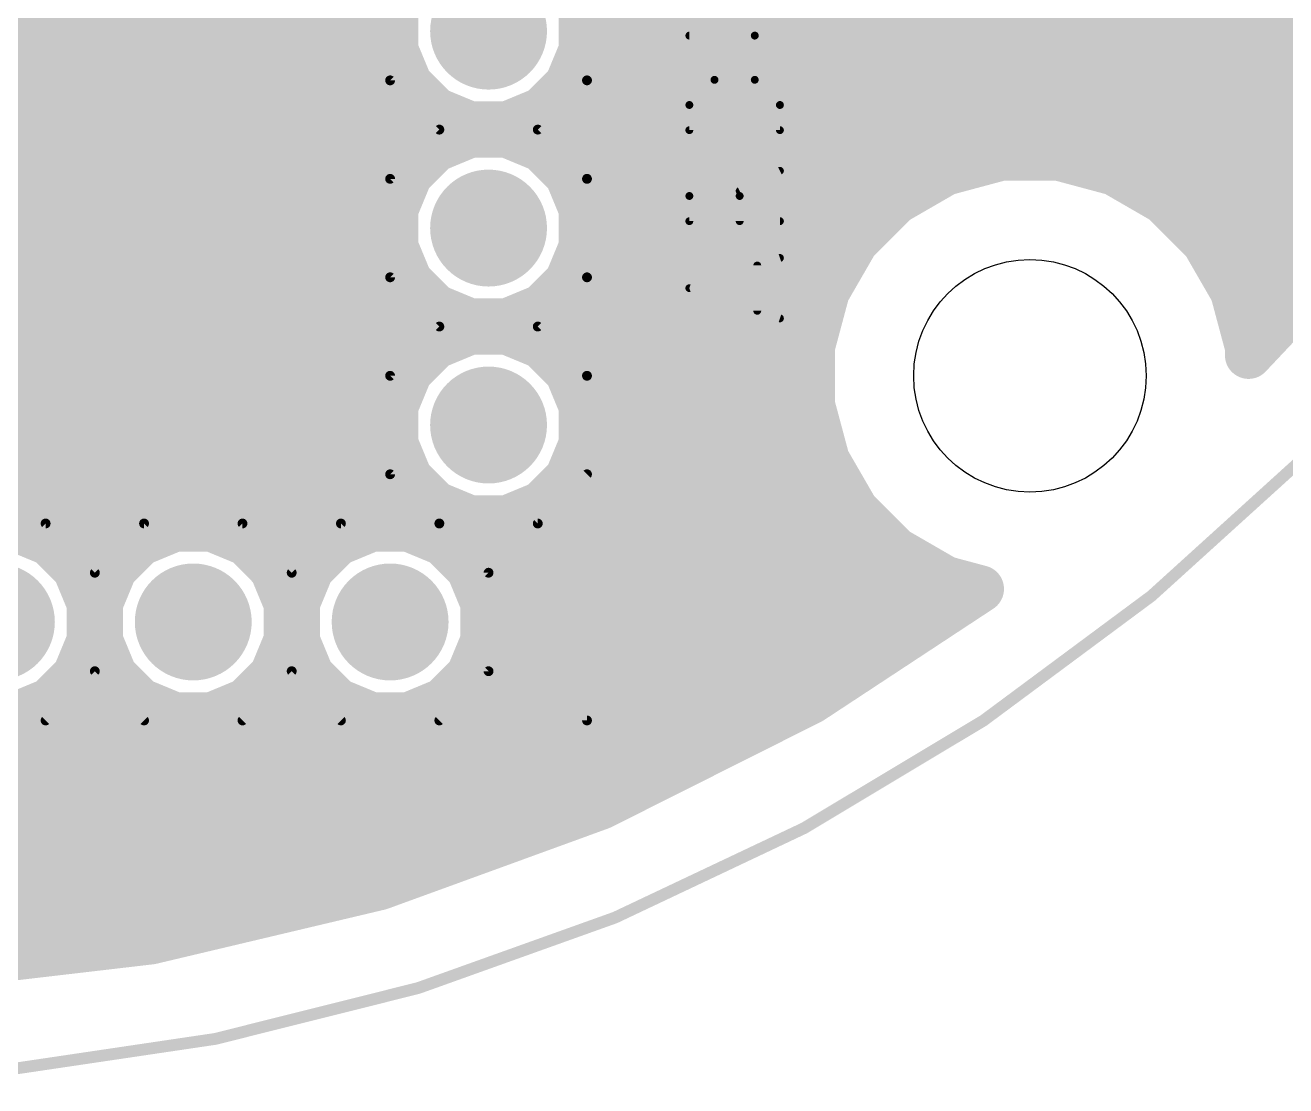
# Model space of a CAD drawing. Extents: x 30.8 to 86, y 18.1 to 73.3.
# Drawn here: x 61.33 to 77.6, y 18.15 to 31.83 of the extents above; entities that cross this region are included whole.
import ezdxf

# ---------------------------------------------------------------- set-up
doc = ezdxf.new("R2010")
doc.units = 0
for name, color, linetype in [('16', 132, 'CONTINUOUS'), ('17', 110, 'CONTINUOUS'), ('20', 31, 'CONTINUOUS'), ('21', 253, 'CONTINUOUS'), ('27', 253, 'CONTINUOUS')]:
    doc.layers.add(name, color=color, linetype=linetype)

# ---------------------------------------------------------------- blocks, each defined once
blk = doc.blocks.new('ROUNDP')
at = {"const_width": 0.5}
blk.add_lwpolyline([(0, -0.25, 1), (0, 0.25, 1), (0, -0.25)], format="xyb", dxfattribs=at)

msp = doc.modelspace()

# ---------------------------------------------------------------- linework, layer by layer
at = {"layer": '16', "const_width": 0.6096}
for points in [[(66.2832, 32.4361), (66.0988, 31.9909)], [(68.5212, 31.9909), (68.3368, 32.4361)], [(66.0988, 31.9909), (66.0988, 31.5091)], [(68.5212, 31.5091), (68.5212, 31.9909)], [(53.2812, 31.6992), (66.0988, 31.6992)], [(68.5212, 31.6992), (80.4101, 31.6992)], [(66.0988, 31.5091), (66.2832, 31.0639)], [(68.3368, 31.0639), (68.5212, 31.5091)], [(53.1074, 31.0896), (66.2726, 31.0896)], [(68.3474, 31.0896), (80.0098, 31.0896)], [(66.2832, 31.0639), (66.6239, 30.7232)], [(67.9961, 30.7232), (68.3368, 31.0639)], [(66.6239, 30.7232), (67.0691, 30.5388)], [(67.5509, 30.5388), (67.9961, 30.7232)], [(50.196, 30.48), (79.556, 30.48)], [(67.0691, 30.5388), (67.5509, 30.5388)], [(67.0691, 30.4212), (66.6239, 30.2368)], [(67.5509, 30.4212), (67.0691, 30.4212)], [(67.9961, 30.2368), (67.5509, 30.4212)], [(66.6239, 30.2368), (66.2832, 29.8961)], [(68.3368, 29.8961), (67.9961, 30.2368)], [(73.9236, 30.1258), (73.2062, 29.9336)], [(74.6664, 30.1258), (73.9236, 30.1258)], [(75.3838, 29.9336), (74.6664, 30.1258)], [(53.1074, 29.8704), (66.2726, 29.8704)], [(66.2832, 29.8961), (66.0988, 29.4509)], [(68.5212, 29.4509), (68.3368, 29.8961)], [(68.3474, 29.8704), (73.0968, 29.8704)], [(73.2062, 29.9336), (72.563, 29.5622)], [(76.027, 29.5622), (75.3838, 29.9336)], [(75.4932, 29.8704), (79.1021, 29.8704)], [(72.563, 29.5622), (72.0378, 29.037)], [(76.5522, 29.037), (76.027, 29.5622)], [(66.0988, 29.4509), (66.0988, 28.9691)], [(68.5212, 28.9691), (68.5212, 29.4509)], [(53.2812, 29.2608), (66.0988, 29.2608)], [(68.5212, 29.2608), (72.2616, 29.2608)], [(76.3284, 29.2608), (78.6483, 29.2608)], [(72.0378, 29.037), (71.6664, 28.3938)], [(76.9236, 28.3938), (76.5522, 29.037)], [(66.0988, 28.9691), (66.2832, 28.5239)], [(68.3368, 28.5239), (68.5212, 28.9691)], [(78.4126, 28.9442), (77.1158, 27.5697)], [(53.1495, 28.6512), (66.2305, 28.6512)], [(68.3895, 28.6512), (71.8151, 28.6512)], [(76.7749, 28.6512), (78.1362, 28.6512)], [(66.2832, 28.5239), (66.6239, 28.1832)], [(67.9961, 28.1832), (68.3368, 28.5239)], [(71.6664, 28.3938), (71.4742, 27.6764)], [(77.1158, 27.6764), (76.9236, 28.3938)], [(66.6239, 28.1832), (67.0691, 27.9988)], [(67.5509, 27.9988), (67.9961, 28.1832)], [(52.4143, 28.0416), (66.9657, 28.0416)], [(67.0691, 27.9988), (67.5509, 27.9988)], [(67.6543, 28.0416), (71.5721, 28.0416)], [(77.0179, 28.0416), (77.561, 28.0416)], [(67.0691, 27.8812), (66.6239, 27.6968)], [(67.5509, 27.8812), (67.0691, 27.8812)], [(67.9961, 27.6968), (67.5509, 27.8812)], [(66.6239, 27.6968), (66.2832, 27.3561)], [(68.3368, 27.3561), (67.9961, 27.6968)], [(71.4742, 27.6764), (71.4742, 26.9336)], [(77.1158, 27.5697), (77.1158, 27.6764)], [(53.0209, 27.432), (66.3591, 27.432)], [(66.2832, 27.3561), (66.0988, 26.9109)], [(68.2609, 27.432), (71.4742, 27.432)], [(68.5212, 26.9109), (68.3368, 27.3561)], [(66.0988, 26.9109), (66.0988, 26.4291)], [(68.5212, 26.4291), (68.5212, 26.9109)], [(71.4742, 26.9336), (71.6664, 26.2162)], [(53.2812, 26.8224), (66.0988, 26.8224)], [(68.5212, 26.8224), (71.504, 26.8224)], [(66.0988, 26.4291), (66.2832, 25.9839)], [(68.3368, 25.9839), (68.5212, 26.4291)], [(53.1916, 26.2128), (66.1884, 26.2128)], [(68.4316, 26.2128), (71.6684, 26.2128)], [(71.6664, 26.2162), (72.0378, 25.573)], [(66.2832, 25.9839), (66.6239, 25.6432)], [(67.9961, 25.6432), (68.3368, 25.9839)], [(52.6595, 25.6032), (66.7205, 25.6032)], [(66.6239, 25.6432), (67.0691, 25.4588)], [(67.5509, 25.4588), (67.9961, 25.6432)], [(67.8995, 25.6032), (72.0204, 25.6032)], [(72.0378, 25.573), (72.563, 25.0478)], [(67.0691, 25.4588), (67.5509, 25.4588)], [(61.2009, 25.3412), (60.7191, 25.3412)], [(61.6461, 25.1568), (61.2009, 25.3412)], [(63.2591, 25.3412), (62.8139, 25.1568)], [(63.7409, 25.3412), (63.2591, 25.3412)], [(64.1861, 25.1568), (63.7409, 25.3412)], [(65.7991, 25.3412), (65.3539, 25.1568)], [(66.2809, 25.3412), (65.7991, 25.3412)], [(66.7261, 25.1568), (66.2809, 25.3412)], [(61.9868, 24.8161), (61.6461, 25.1568)], [(62.8139, 25.1568), (62.4732, 24.8161)], [(64.5268, 24.8161), (64.1861, 25.1568)], [(65.3539, 25.1568), (65.0132, 24.8161)], [(67.0668, 24.8161), (66.7261, 25.1568)], [(61.8093, 24.9936), (62.6507, 24.9936)], [(64.3493, 24.9936), (65.1907, 24.9936)], [(66.8893, 24.9936), (72.6569, 24.9936)], [(72.563, 25.0478), (73.2062, 24.6764)], [(62.1712, 24.3709), (61.9868, 24.8161)], [(62.4732, 24.8161), (62.2888, 24.3709)], [(64.7112, 24.3709), (64.5268, 24.8161)], [(65.0132, 24.8161), (64.8288, 24.3709)], [(67.2512, 24.3709), (67.0668, 24.8161)], [(73.2062, 24.6764), (73.6556, 24.556)], [(73.6556, 24.556), (71.4693, 23.118)], [(62.1658, 24.384), (62.2942, 24.384)], [(62.1712, 23.8891), (62.1712, 24.3709)], [(62.2888, 24.3709), (62.2888, 23.8891)], [(64.7058, 24.384), (64.8342, 24.384)], [(64.7112, 23.8891), (64.7112, 24.3709)], [(64.8288, 24.3709), (64.8288, 23.8891)], [(67.2458, 24.384), (73.3941, 24.384)], [(67.2512, 23.8891), (67.2512, 24.3709)], [(61.9868, 23.4439), (62.1712, 23.8891)], [(62.1237, 23.7744), (62.3363, 23.7744)], [(62.2888, 23.8891), (62.4732, 23.4439)], [(64.5268, 23.4439), (64.7112, 23.8891)], [(64.6637, 23.7744), (64.8763, 23.7744)], [(64.8288, 23.8891), (65.0132, 23.4439)], [(67.0668, 23.4439), (67.2512, 23.8891)], [(67.2037, 23.7744), (72.4672, 23.7744)], [(61.6461, 23.1032), (61.9868, 23.4439)], [(62.4732, 23.4439), (62.8139, 23.1032)], [(64.1861, 23.1032), (64.5268, 23.4439)], [(65.0132, 23.4439), (65.3539, 23.1032)], [(66.7261, 23.1032), (67.0668, 23.4439)], [(61.7077, 23.1648), (62.7523, 23.1648)], [(64.2477, 23.1648), (65.2923, 23.1648)], [(66.7877, 23.1648), (71.5404, 23.1648)], [(71.4693, 23.118), (68.7571, 21.7559)], [(61.2009, 22.9188), (61.6461, 23.1032)], [(62.8139, 23.1032), (63.2591, 22.9188)], [(63.7409, 22.9188), (64.1861, 23.1032)], [(65.3539, 23.1032), (65.7991, 22.9188)], [(66.2809, 22.9188), (66.7261, 23.1032)], [(60.7191, 22.9188), (61.2009, 22.9188)], [(63.2591, 22.9188), (63.7409, 22.9188)], [(65.7991, 22.9188), (66.2809, 22.9188)], [(46.4914, 22.5552), (70.3486, 22.5552)], [(47.7053, 21.9456), (69.1347, 21.9456)], [(68.7571, 21.7559), (65.9051, 20.7179)], [(49.2367, 21.336), (67.6033, 21.336)], [(50.9115, 20.7264), (65.9285, 20.7264)], [(65.9051, 20.7179), (62.952, 20.018)], [(53.4711, 20.1168), (63.3689, 20.1168)], [(62.952, 20.018), (59.9375, 19.6656)]]:
    msp.add_lwpolyline(points, dxfattribs=at)
at = {"layer": '16', "const_width": 0.3048}
for points in [[(65.958, 32.0492, 1), (66.2396, 31.9326)], [(68.3804, 31.9326, 1), (68.662, 32.0492)], [(66.0988, 31.5468, 1), (66.0988, 31.8516)], [(68.5212, 31.8516, 1), (68.5212, 31.5468)], [(66.2396, 31.5674, 1), (65.958, 31.4508)], [(68.662, 31.4508, 1), (68.3804, 31.5674)], [(65.9464, 31.5091, 1), (66.2512, 31.5091)], [(68.3688, 31.5091, 1), (68.6736, 31.5091)], [(66.2726, 30.9372, 1), (66.2726, 31.242)], [(68.3474, 31.242, 1), (68.3474, 30.9372)], [(66.391, 31.1717, 1), (66.1754, 30.9561)], [(66.1424, 31.0056, 1), (66.424, 31.1222)], [(68.196, 31.1222, 1), (68.4776, 31.0056)], [(68.4446, 30.9561, 1), (68.229, 31.1717)], [(66.6822, 30.864, 1), (66.5656, 30.5824)], [(66.5161, 30.6154, 1), (66.7317, 30.831)], [(67.8883, 30.831, 1), (68.1039, 30.6154)], [(68.0544, 30.5824, 1), (67.9378, 30.864)], [(67.0691, 30.6912, 1), (67.0691, 30.3864)], [(67.0108, 30.398, 1), (67.1274, 30.6796)], [(67.4926, 30.6796, 1), (67.6092, 30.398)], [(67.5509, 30.3864, 1), (67.5509, 30.6912)], [(67.0691, 30.5736, 1), (67.0691, 30.2688)], [(67.1274, 30.2804, 1), (67.0108, 30.562)], [(67.6092, 30.562, 1), (67.4926, 30.2804)], [(67.5509, 30.2688, 1), (67.5509, 30.5736)], [(66.5656, 30.3776, 1), (66.6822, 30.096)], [(66.7317, 30.129, 1), (66.5161, 30.3446)], [(68.1039, 30.3446, 1), (67.8883, 30.129)], [(67.9378, 30.096, 1), (68.0544, 30.3776)], [(73.9236, 30.2782, 1), (73.9236, 29.9734)], [(73.9631, 29.9786, 1), (73.8842, 30.273)], [(74.7058, 30.273, 1), (74.6269, 29.9786)], [(74.6664, 29.9734, 1), (74.6664, 30.2782)], [(66.1754, 30.0039, 1), (66.391, 29.7883)], [(66.424, 29.8378, 1), (66.1424, 29.9544)], [(66.2726, 29.718, 1), (66.2726, 30.0228)], [(68.4776, 29.9544, 1), (68.196, 29.8378)], [(68.3474, 30.0228, 1), (68.3474, 29.718)], [(68.229, 29.7883, 1), (68.4446, 30.0039)], [(73.1668, 30.0808, 1), (73.2457, 29.7864)], [(73.0968, 29.718, 1), (73.0968, 30.0228)], [(73.2824, 29.8016, 1), (73.13, 30.0655)], [(75.46, 30.0655, 1), (75.3076, 29.8016)], [(75.4932, 30.0228, 1), (75.4932, 29.718)], [(75.3443, 29.7864, 1), (75.4232, 30.0808)], [(72.4868, 29.6942, 1), (72.6392, 29.4302)], [(72.6708, 29.4544, 1), (72.4552, 29.67)], [(76.1348, 29.67, 1), (75.9192, 29.4544)], [(75.9508, 29.4302, 1), (76.1032, 29.6942)], [(66.2512, 29.4509, 1), (65.9464, 29.4509)], [(65.958, 29.5092, 1), (66.2396, 29.3926)], [(68.6736, 29.4509, 1), (68.3688, 29.4509)], [(68.3804, 29.3926, 1), (68.662, 29.5092)], [(66.0988, 29.1084, 1), (66.0988, 29.4132)], [(68.5212, 29.4132, 1), (68.5212, 29.1084)], [(72.2616, 29.1084, 1), (72.2616, 29.4132)], [(76.3284, 29.4132, 1), (76.3284, 29.1084)], [(71.93, 29.1448, 1), (72.1456, 28.9292)], [(72.1698, 28.9608, 1), (71.9058, 29.1132)], [(76.6842, 29.1132, 1), (76.4202, 28.9608)], [(76.4444, 28.9292, 1), (76.66, 29.1448)], [(66.2396, 29.0274, 1), (65.958, 28.9108)], [(65.9464, 28.9691, 1), (66.2512, 28.9691)], [(68.3688, 28.9691, 1), (68.6736, 28.9691)], [(68.662, 28.9108, 1), (68.3804, 29.0274)], [(66.2305, 28.4988, 1), (66.2305, 28.8036)], [(68.3895, 28.8036, 1), (68.3895, 28.4988)], [(71.8151, 28.4988, 1), (71.8151, 28.8036)], [(76.7749, 28.8036, 1), (76.7749, 28.4988)], [(66.391, 28.6317, 1), (66.1754, 28.4161)], [(68.4446, 28.4161, 1), (68.229, 28.6317)], [(66.1424, 28.4656, 1), (66.424, 28.5822)], [(68.196, 28.5822, 1), (68.4776, 28.4656)], [(71.8136, 28.3543, 1), (71.5192, 28.4332)], [(77.0708, 28.4332, 1), (76.7764, 28.3543)], [(66.6822, 28.324, 1), (66.5656, 28.0424)], [(68.0544, 28.0424, 1), (67.9378, 28.324)], [(71.5345, 28.47, 1), (71.7984, 28.3176)], [(76.7916, 28.3176, 1), (77.0555, 28.47)], [(66.5161, 28.0754, 1), (66.7317, 28.291)], [(67.0691, 28.1512, 1), (67.0691, 27.8464)], [(66.9657, 27.8892, 1), (66.9657, 28.194)], [(67.6543, 28.194, 1), (67.6543, 27.8892)], [(67.5509, 27.8464, 1), (67.5509, 28.1512)], [(67.8883, 28.291, 1), (68.1039, 28.0754)], [(71.5721, 27.8892, 1), (71.5721, 28.194)], [(77.0179, 28.194, 1), (77.0179, 27.8892)], [(77.561, 27.8892, 1), (77.561, 28.194)], [(67.0691, 28.0336, 1), (67.0691, 27.7288)], [(67.0108, 27.858, 1), (67.1274, 28.1396)], [(67.1274, 27.7404, 1), (67.0108, 28.022)], [(67.4926, 28.1396, 1), (67.6092, 27.858)], [(67.6092, 28.022, 1), (67.4926, 27.7404)], [(67.5509, 27.7288, 1), (67.5509, 28.0336)], [(66.5656, 27.8376, 1), (66.6822, 27.556)], [(66.7317, 27.589, 1), (66.5161, 27.8046)], [(68.1039, 27.8046, 1), (67.8883, 27.589)], [(67.9378, 27.556, 1), (68.0544, 27.8376)], [(71.6266, 27.6764, 1), (71.3218, 27.6764)], [(77.2682, 27.6764, 1), (76.9634, 27.6764)], [(71.327, 27.7158, 1), (71.6214, 27.6369)], [(77.0049, 27.6742, 1), (77.2266, 27.4651)], [(76.9686, 27.6369, 1), (77.263, 27.7158)], [(66.424, 27.2978, 1), (66.1424, 27.4144)], [(66.3591, 27.2796, 1), (66.3591, 27.5844)], [(68.2609, 27.5844, 1), (68.2609, 27.2796)], [(68.4776, 27.4144, 1), (68.196, 27.2978)], [(71.4742, 27.2796, 1), (71.4742, 27.5844)], [(76.9634, 27.5697, 1), (77.2682, 27.5697)], [(66.1754, 27.4639, 1), (66.391, 27.2483)], [(68.229, 27.2483, 1), (68.4446, 27.4639)], [(66.2512, 26.9109, 1), (65.9464, 26.9109)], [(68.6736, 26.9109, 1), (68.3688, 26.9109)], [(71.6214, 26.9731, 1), (71.327, 26.8942)], [(65.958, 26.9692, 1), (66.2396, 26.8526)], [(66.0988, 26.67, 1), (66.0988, 26.9748)], [(68.5212, 26.9748, 1), (68.5212, 26.67)], [(68.3804, 26.8526, 1), (68.662, 26.9692)], [(71.3218, 26.9336, 1), (71.6266, 26.9336)], [(71.504, 26.67, 1), (71.504, 26.9748)], [(66.2396, 26.4874, 1), (65.958, 26.3708)], [(68.662, 26.3708, 1), (68.3804, 26.4874)], [(65.9464, 26.4291, 1), (66.2512, 26.4291)], [(66.1884, 26.0604, 1), (66.1884, 26.3652)], [(68.4316, 26.3652, 1), (68.4316, 26.0604)], [(68.3688, 26.4291, 1), (68.6736, 26.4291)], [(71.7984, 26.2924, 1), (71.5345, 26.14)], [(71.6684, 26.0604, 1), (71.6684, 26.3652)], [(71.5192, 26.1768, 1), (71.8136, 26.2557)], [(66.391, 26.0917, 1), (66.1754, 25.8761)], [(66.1424, 25.9256, 1), (66.424, 26.0422)], [(68.196, 26.0422, 1), (68.4776, 25.9256)], [(68.4446, 25.8761, 1), (68.229, 26.0917)], [(66.6822, 25.784, 1), (66.5656, 25.5024)], [(66.5161, 25.5354, 1), (66.7317, 25.751)], [(66.7205, 25.4508, 1), (66.7205, 25.7556)], [(67.8995, 25.7556, 1), (67.8995, 25.4508)], [(67.8883, 25.751, 1), (68.1039, 25.5354)], [(68.0544, 25.5024, 1), (67.9378, 25.784)], [(72.1456, 25.6808, 1), (71.93, 25.4652)], [(72.0204, 25.4508, 1), (72.0204, 25.7556)], [(67.0691, 25.6112, 1), (67.0691, 25.3064)], [(67.0108, 25.318, 1), (67.1274, 25.5996)], [(67.4926, 25.5996, 1), (67.6092, 25.318)], [(67.5509, 25.3064, 1), (67.5509, 25.6112)], [(71.9058, 25.4968, 1), (72.1698, 25.6492)], [(61.2592, 25.482, 1), (61.1426, 25.2004)], [(61.2009, 25.1888, 1), (61.2009, 25.4936)], [(63.2591, 25.4936, 1), (63.2591, 25.1888)], [(63.3174, 25.2004, 1), (63.2008, 25.482)], [(63.7992, 25.482, 1), (63.6826, 25.2004)], [(63.7409, 25.1888, 1), (63.7409, 25.4936)], [(65.7991, 25.4936, 1), (65.7991, 25.1888)], [(65.8574, 25.2004, 1), (65.7408, 25.482)], [(66.3392, 25.482, 1), (66.2226, 25.2004)], [(66.2809, 25.1888, 1), (66.2809, 25.4936)], [(61.7539, 25.2646, 1), (61.5383, 25.049)], [(61.5878, 25.016, 1), (61.7044, 25.2976)], [(62.7556, 25.2976, 1), (62.8722, 25.016)], [(62.9217, 25.049, 1), (62.7061, 25.2646)], [(64.2939, 25.2646, 1), (64.0783, 25.049)], [(64.1278, 25.016, 1), (64.2444, 25.2976)], [(65.2956, 25.2976, 1), (65.4122, 25.016)], [(65.4617, 25.049, 1), (65.2461, 25.2646)], [(66.8339, 25.2646, 1), (66.6183, 25.049)], [(66.6678, 25.016, 1), (66.7844, 25.2976)], [(61.8093, 25.146, 1), (61.8093, 24.8412)], [(62.6507, 24.8412, 1), (62.6507, 25.146)], [(64.3493, 25.146, 1), (64.3493, 24.8412)], [(65.1907, 24.8412, 1), (65.1907, 25.146)], [(66.8893, 25.146, 1), (66.8893, 24.8412)], [(72.6392, 25.1798, 1), (72.4868, 24.9158)], [(72.4552, 24.94, 1), (72.6708, 25.1556)], [(72.6569, 24.8412, 1), (72.6569, 25.146)], [(62.1276, 24.8744, 1), (61.846, 24.7578)], [(61.879, 24.7083, 1), (62.0946, 24.9239)], [(62.3654, 24.9239, 1), (62.581, 24.7083)], [(62.614, 24.7578, 1), (62.3324, 24.8744)], [(64.6676, 24.8744, 1), (64.386, 24.7578)], [(64.419, 24.7083, 1), (64.6346, 24.9239)], [(64.9054, 24.9239, 1), (65.121, 24.7083)], [(65.154, 24.7578, 1), (64.8724, 24.8744)], [(67.2076, 24.8744, 1), (66.926, 24.7578)], [(66.959, 24.7083, 1), (67.1746, 24.9239)], [(73.2457, 24.8236, 1), (73.1668, 24.5292)], [(73.13, 24.5445, 1), (73.2824, 24.8084)], [(73.7394, 24.4287, 1), (73.5719, 24.6834)], [(73.6162, 24.4088, 1), (73.6951, 24.7032)], [(62.1658, 24.5364, 1), (62.1658, 24.2316)], [(62.3236, 24.3709, 1), (62.0188, 24.3709)], [(62.0304, 24.3126, 1), (62.312, 24.4292)], [(62.4412, 24.3709, 1), (62.1364, 24.3709)], [(62.148, 24.4292, 1), (62.4296, 24.3126)], [(62.2942, 24.2316, 1), (62.2942, 24.5364)], [(64.7058, 24.5364, 1), (64.7058, 24.2316)], [(64.8636, 24.3709, 1), (64.5588, 24.3709)], [(64.5704, 24.3126, 1), (64.852, 24.4292)], [(64.9812, 24.3709, 1), (64.6764, 24.3709)], [(64.688, 24.4292, 1), (64.9696, 24.3126)], [(64.8342, 24.2316, 1), (64.8342, 24.5364)], [(67.2458, 24.5364, 1), (67.2458, 24.2316)], [(67.4036, 24.3709, 1), (67.0988, 24.3709)], [(67.1104, 24.3126, 1), (67.392, 24.4292)], [(73.3941, 24.2316, 1), (73.3941, 24.5364)], [(62.1237, 23.9268, 1), (62.1237, 23.622)], [(62.312, 23.8308, 1), (62.0304, 23.9474)], [(62.4296, 23.9474, 1), (62.148, 23.8308)], [(62.3363, 23.622, 1), (62.3363, 23.9268)], [(64.6637, 23.9268, 1), (64.6637, 23.622)], [(64.852, 23.8308, 1), (64.5704, 23.9474)], [(64.9696, 23.9474, 1), (64.688, 23.8308)], [(64.8763, 23.622, 1), (64.8763, 23.9268)], [(67.2037, 23.9268, 1), (67.2037, 23.622)], [(67.392, 23.8308, 1), (67.1104, 23.9474)], [(72.4672, 23.622, 1), (72.4672, 23.9268)], [(62.0188, 23.8891, 1), (62.3236, 23.8891)], [(62.1364, 23.8891, 1), (62.4412, 23.8891)], [(64.5588, 23.8891, 1), (64.8636, 23.8891)], [(64.6764, 23.8891, 1), (64.9812, 23.8891)], [(67.0988, 23.8891, 1), (67.4036, 23.8891)], [(62.0946, 23.3361, 1), (61.879, 23.5517)], [(62.581, 23.5517, 1), (62.3654, 23.3361)], [(64.6346, 23.3361, 1), (64.419, 23.5517)], [(65.121, 23.5517, 1), (64.9054, 23.3361)], [(67.1746, 23.3361, 1), (66.959, 23.5517)], [(61.846, 23.5022, 1), (62.1276, 23.3856)], [(62.3324, 23.3856, 1), (62.614, 23.5022)], [(64.386, 23.5022, 1), (64.6676, 23.3856)], [(64.8724, 23.3856, 1), (65.154, 23.5022)], [(66.926, 23.5022, 1), (67.2076, 23.3856)], [(61.7077, 23.3172, 1), (61.7077, 23.0124)], [(62.7523, 23.0124, 1), (62.7523, 23.3172)], [(64.2477, 23.3172, 1), (64.2477, 23.0124)], [(65.2923, 23.0124, 1), (65.2923, 23.3172)], [(66.7877, 23.3172, 1), (66.7877, 23.0124)], [(71.5376, 22.9818, 1), (71.4009, 23.2542)], [(71.5404, 23.0124, 1), (71.5404, 23.3172)], [(61.5383, 23.211, 1), (61.7539, 22.9954)], [(61.7044, 22.9624, 1), (61.5878, 23.244)], [(62.8722, 23.244, 1), (62.7556, 22.9624)], [(62.7061, 22.9954, 1), (62.9217, 23.211)], [(64.0783, 23.211, 1), (64.2939, 22.9954)], [(64.2444, 22.9624, 1), (64.1278, 23.244)], [(65.4122, 23.244, 1), (65.2956, 22.9624)], [(65.2461, 22.9954, 1), (65.4617, 23.211)], [(66.6183, 23.211, 1), (66.8339, 22.9954)], [(66.7844, 22.9624, 1), (66.6678, 23.244)], [(71.3855, 23.2454, 1), (71.553, 22.9907)], [(61.1426, 23.0596, 1), (61.2592, 22.778)], [(61.2009, 22.7664, 1), (61.2009, 23.0712)], [(63.2591, 23.0712, 1), (63.2591, 22.7664)], [(63.2008, 22.778, 1), (63.3174, 23.0596)], [(63.6826, 23.0596, 1), (63.7992, 22.778)], [(63.7409, 22.7664, 1), (63.7409, 23.0712)], [(65.7991, 23.0712, 1), (65.7991, 22.7664)], [(65.7408, 22.778, 1), (65.8574, 23.0596)], [(66.2226, 23.0596, 1), (66.3392, 22.778)], [(66.2809, 22.7664, 1), (66.2809, 23.0712)], [(70.3486, 22.4028, 1), (70.3486, 22.7076)], [(69.1347, 21.7932, 1), (69.1347, 22.098)], [(68.6887, 21.8921, 1), (68.8255, 21.6197)], [(68.8092, 21.6127, 1), (68.705, 21.8991)], [(67.6033, 21.1836, 1), (67.6033, 21.4884)], [(65.853, 20.8611, 1), (65.9573, 20.5747)], [(65.9403, 20.5696, 1), (65.87, 20.8662)], [(65.9285, 20.574, 1), (65.9285, 20.8788)], [(63.3689, 19.9644, 1), (63.3689, 20.2692)], [(62.9168, 20.1663, 1), (62.9871, 19.8697)], [(62.9696, 19.8666, 1), (62.9343, 20.1694)]]:
    msp.add_lwpolyline(points, format="xyb", dxfattribs=at)
at = {"layer": '20', "const_width": 0.1524}
msp.add_lwpolyline([(58.42, 18.2245, 1), (58.42, 73.2155, 1), (58.42, 18.2245)], format="xyb", dxfattribs=at)
at = {"layer": '20'}
msp.add_circle((74.295, 27.305), 1.5, dxfattribs=at)
at = {"layer": '21', "const_width": 0.127}
for points in [[(66.04, 31.115), (66.04, 32.385)], [(68.58, 31.115), (68.58, 32.385)], [(66.675, 30.48), (66.04, 31.115)], [(67.945, 30.48), (68.58, 31.115)], [(68.58, 29.845), (68.58, 31.115)], [(66.04, 29.845), (66.675, 30.48)], [(68.58, 29.845), (67.945, 30.48)], [(66.04, 28.575), (66.04, 29.845)], [(68.58, 28.575), (68.58, 29.845)], [(66.675, 27.94), (66.04, 28.575)], [(67.945, 27.94), (68.58, 28.575)], [(68.58, 27.305), (68.58, 28.575)], [(66.04, 27.305), (66.675, 27.94)], [(68.58, 27.305), (67.945, 27.94)], [(66.04, 26.035), (66.04, 27.305)], [(68.58, 22.86), (68.58, 27.305)], [(66.04, 26.035), (66.675, 25.4)], [(68.58, 26.035), (67.945, 25.4)], [(61.595, 25.4), (60.325, 25.4)], [(62.23, 24.765), (61.595, 25.4)], [(62.865, 25.4), (62.23, 24.765)], [(64.135, 25.4), (62.865, 25.4)], [(64.77, 24.765), (64.135, 25.4)], [(65.405, 25.4), (64.77, 24.765)], [(66.675, 25.4), (65.405, 25.4)], [(66.675, 25.4), (67.945, 25.4)], [(67.31, 24.765), (66.675, 25.4)], [(67.31, 23.495), (67.31, 24.765)], [(61.595, 22.86), (62.23, 23.495)], [(62.23, 23.495), (62.865, 22.86)], [(64.135, 22.86), (64.77, 23.495)], [(64.77, 23.495), (65.405, 22.86)], [(66.675, 22.86), (67.31, 23.495)], [(50.8, 22.86), (68.58, 22.86)]]:
    msp.add_lwpolyline(points, dxfattribs=at)
at = {"layer": '21', "const_width": 0.0635}
for points in [[(66.0625, 31.1375, 1), (66.0175, 31.0925)], [(66.0083, 31.115, 1), (66.0718, 31.115)], [(68.6118, 31.115, 1), (68.5482, 31.115)], [(68.5482, 31.115, 1), (68.6118, 31.115)], [(68.6025, 31.0925, 1), (68.5575, 31.1375)], [(66.6975, 30.4575, 1), (66.6525, 30.5025)], [(66.6525, 30.4575, 1), (66.6975, 30.5025)], [(67.9675, 30.5025, 1), (67.9225, 30.4575)], [(67.9225, 30.5025, 1), (67.9675, 30.4575)], [(66.0175, 29.8675, 1), (66.0625, 29.8225)], [(66.0718, 29.845, 1), (66.0083, 29.845)], [(68.6118, 29.845, 1), (68.5482, 29.845)], [(68.5482, 29.845, 1), (68.6118, 29.845)], [(68.5575, 29.8225, 1), (68.6025, 29.8675)], [(66.0625, 28.5975, 1), (66.0175, 28.5525)], [(68.6118, 28.575, 1), (68.5482, 28.575)], [(68.6025, 28.5525, 1), (68.5575, 28.5975)], [(66.0083, 28.575, 1), (66.0718, 28.575)], [(68.5482, 28.575, 1), (68.6118, 28.575)], [(66.6975, 27.9175, 1), (66.6525, 27.9625)], [(66.6525, 27.9175, 1), (66.6975, 27.9625)], [(67.9675, 27.9625, 1), (67.9225, 27.9175)], [(67.9225, 27.9625, 1), (67.9675, 27.9175)], [(66.0175, 27.3275, 1), (66.0625, 27.2825)], [(66.0718, 27.305, 1), (66.0083, 27.305)], [(68.6118, 27.305, 1), (68.5482, 27.305)], [(68.5482, 27.305, 1), (68.6118, 27.305)], [(68.5575, 27.2825, 1), (68.6025, 27.3275)], [(66.0625, 26.0575, 1), (66.0175, 26.0125)], [(66.0083, 26.035, 1), (66.0718, 26.035)], [(68.6025, 26.0125, 1), (68.5575, 26.0575)], [(61.6175, 25.4225, 1), (61.5725, 25.3775)], [(61.595, 25.3683, 1), (61.595, 25.4318)], [(62.865, 25.4318, 1), (62.865, 25.3683)], [(62.8875, 25.3775, 1), (62.8425, 25.4225)], [(64.1575, 25.4225, 1), (64.1125, 25.3775)], [(64.135, 25.3683, 1), (64.135, 25.4318)], [(65.405, 25.4318, 1), (65.405, 25.3683)], [(65.4275, 25.3775, 1), (65.3825, 25.4225)], [(66.6975, 25.4225, 1), (66.6525, 25.3775)], [(66.675, 25.4318, 1), (66.675, 25.3683)], [(66.6525, 25.3775, 1), (66.6975, 25.4225)], [(66.675, 25.3683, 1), (66.675, 25.4318)], [(67.9225, 25.4225, 1), (67.9675, 25.3775)], [(67.945, 25.3683, 1), (67.945, 25.4318)], [(62.2075, 24.7875, 1), (62.2525, 24.7425)], [(62.2075, 24.7425, 1), (62.2525, 24.7875)], [(64.7475, 24.7875, 1), (64.7925, 24.7425)], [(64.7475, 24.7425, 1), (64.7925, 24.7875)], [(67.3418, 24.765, 1), (67.2782, 24.765)], [(67.2875, 24.7425, 1), (67.3325, 24.7875)], [(62.2525, 23.5175, 1), (62.2075, 23.4725)], [(62.2525, 23.4725, 1), (62.2075, 23.5175)], [(64.7925, 23.5175, 1), (64.7475, 23.4725)], [(64.7925, 23.4725, 1), (64.7475, 23.5175)], [(67.2782, 23.495, 1), (67.3418, 23.495)], [(67.3325, 23.4725, 1), (67.2875, 23.5175)], [(61.5725, 22.8825, 1), (61.6175, 22.8375)], [(62.8425, 22.8375, 1), (62.8875, 22.8825)], [(64.1125, 22.8825, 1), (64.1575, 22.8375)], [(65.3825, 22.8375, 1), (65.4275, 22.8825)], [(66.6525, 22.8825, 1), (66.6975, 22.8375)], [(68.5482, 22.86, 1), (68.6118, 22.86)], [(68.58, 22.8283, 1), (68.58, 22.8917)]]:
    msp.add_lwpolyline(points, format="xyb", dxfattribs=at)
at = {"layer": '27'}
for points, const_width in [([(70.7446, 31.6922, 1), (70.7446, 32.3413)], 0.1016), ([(69.9008, 31.7176, 1), (69.9008, 31.6668)], 0.0508), ([(70.7446, 31.7176, 1), (70.7446, 31.6668)], 0.0508), ([(70.7446, 31.6668, 1), (70.7446, 31.7176)], 0.0508), ([(70.2254, 31.1221, 0.4142), (69.9008, 30.7975)], 0.1016), ([(70.2254, 31.1475, 1), (70.2254, 31.0967)], 0.0508), ([(70.2254, 31.0967, 1), (70.2254, 31.1475)], 0.0508), ([(71.0692, 30.7975, 0.4142), (70.7446, 31.1221)], 0.1016), ([(70.7446, 31.1475, 1), (70.7446, 31.0967)], 0.0508), ([(70.7446, 31.0967, 1), (70.7446, 31.1475)], 0.0508), ([(69.9262, 30.7975, 1), (69.8754, 30.7975)], 0.0508), ([(69.8754, 30.7975, 1), (69.9262, 30.7975)], 0.0508), ([(71.0946, 30.7975, 1), (71.0438, 30.7975)], 0.0508), ([(71.0438, 30.7975, 1), (71.0946, 30.7975)], 0.0508), ([(69.9008, 30.4984, 1), (69.9008, 30.4476)], 0.0508), ([(69.8754, 30.473, 1), (69.9262, 30.473)], 0.0508), ([(71.0438, 30.473, 1), (71.0946, 30.473)], 0.0508), ([(71.0692, 30.4476, 1), (71.0692, 30.4984)], 0.0508), ([(70.5499, 29.6238, 1), (69.9008, 29.6238)], 0.1016), ([(71.0806, 29.9256, 1), (71.0578, 29.9711)], 0.0508), ([(69.9262, 29.6238, 1), (69.8754, 29.6238)], 0.0508), ([(69.8754, 29.6238, 1), (69.9262, 29.6238)], 0.0508), ([(70.5753, 29.6238, 1), (70.5245, 29.6238)], 0.0508), ([(70.5245, 29.6238, 1), (70.5753, 29.6238)], 0.0508), ([(70.5386, 29.7114, 1), (70.5613, 29.666)], 0.0508), ([(69.9008, 29.3246, 1), (69.9008, 29.2738)], 0.0508), ([(69.8754, 29.2992, 1), (69.9262, 29.2992)], 0.0508), ([(70.5245, 29.2992, 1), (70.5753, 29.2992)], 0.0508), ([(71.0692, 29.2738, 1), (71.0692, 29.3246)], 0.0508), ([(71.0772, 28.8007, 1), (71.0612, 28.8489)], 0.0508), ([(70.8025, 28.7274, 1), (70.7517, 28.7274)], 0.0508), ([(69.9088, 28.4594, 1), (69.8928, 28.4112)], 0.0508), ([(69.8928, 28.4594, 1), (69.9088, 28.4112)], 0.0508), ([(70.7517, 28.1432, 1), (70.8025, 28.1432)], 0.0508), ([(71.0612, 28.0218, 1), (71.0772, 28.0699)], 0.0508)]:
    msp.add_lwpolyline(points, format="xyb", dxfattribs=dict(at, const_width=const_width))
at = {"layer": '27', "const_width": 0.1016}
for points in [[(69.9008, 31.6922), (70.7446, 31.6922)], [(70.2254, 31.1221), (70.7446, 31.1221)], [(69.9008, 30.473), (69.9008, 30.7975)], [(71.0692, 30.7975), (71.0692, 30.473)], [(71.0692, 30.473), (69.9008, 30.473)], [(71.0692, 29.9483), (70.5499, 29.6887)], [(69.9008, 29.2992), (69.9008, 29.6238)], [(70.5499, 29.6238), (70.5499, 29.2992)], [(71.0692, 29.2992), (69.9008, 29.2992)], [(69.9008, 28.4353), (71.0692, 28.8248)], [(70.7771, 28.7274), (70.7771, 28.1432)], [(71.0692, 28.0459), (69.9008, 28.4353)]]:
    msp.add_lwpolyline(points, dxfattribs=at)

# ---------------------------------------------------------------- block references
at = {"layer": '17', "xscale": 1.508, "yscale": 1.508, "rotation": 90}
for p in [(67.31, 31.75), (67.31, 31.75), (67.31, 29.21), (67.31, 29.21), (67.31, 26.67), (67.31, 26.67), (60.96, 24.13), (60.96, 24.13), (63.5, 24.13), (63.5, 24.13), (66.04, 24.13), (66.04, 24.13)]:
    msp.add_blockref('ROUNDP', p, dxfattribs=at)

doc.saveas('drawing.dxf')
